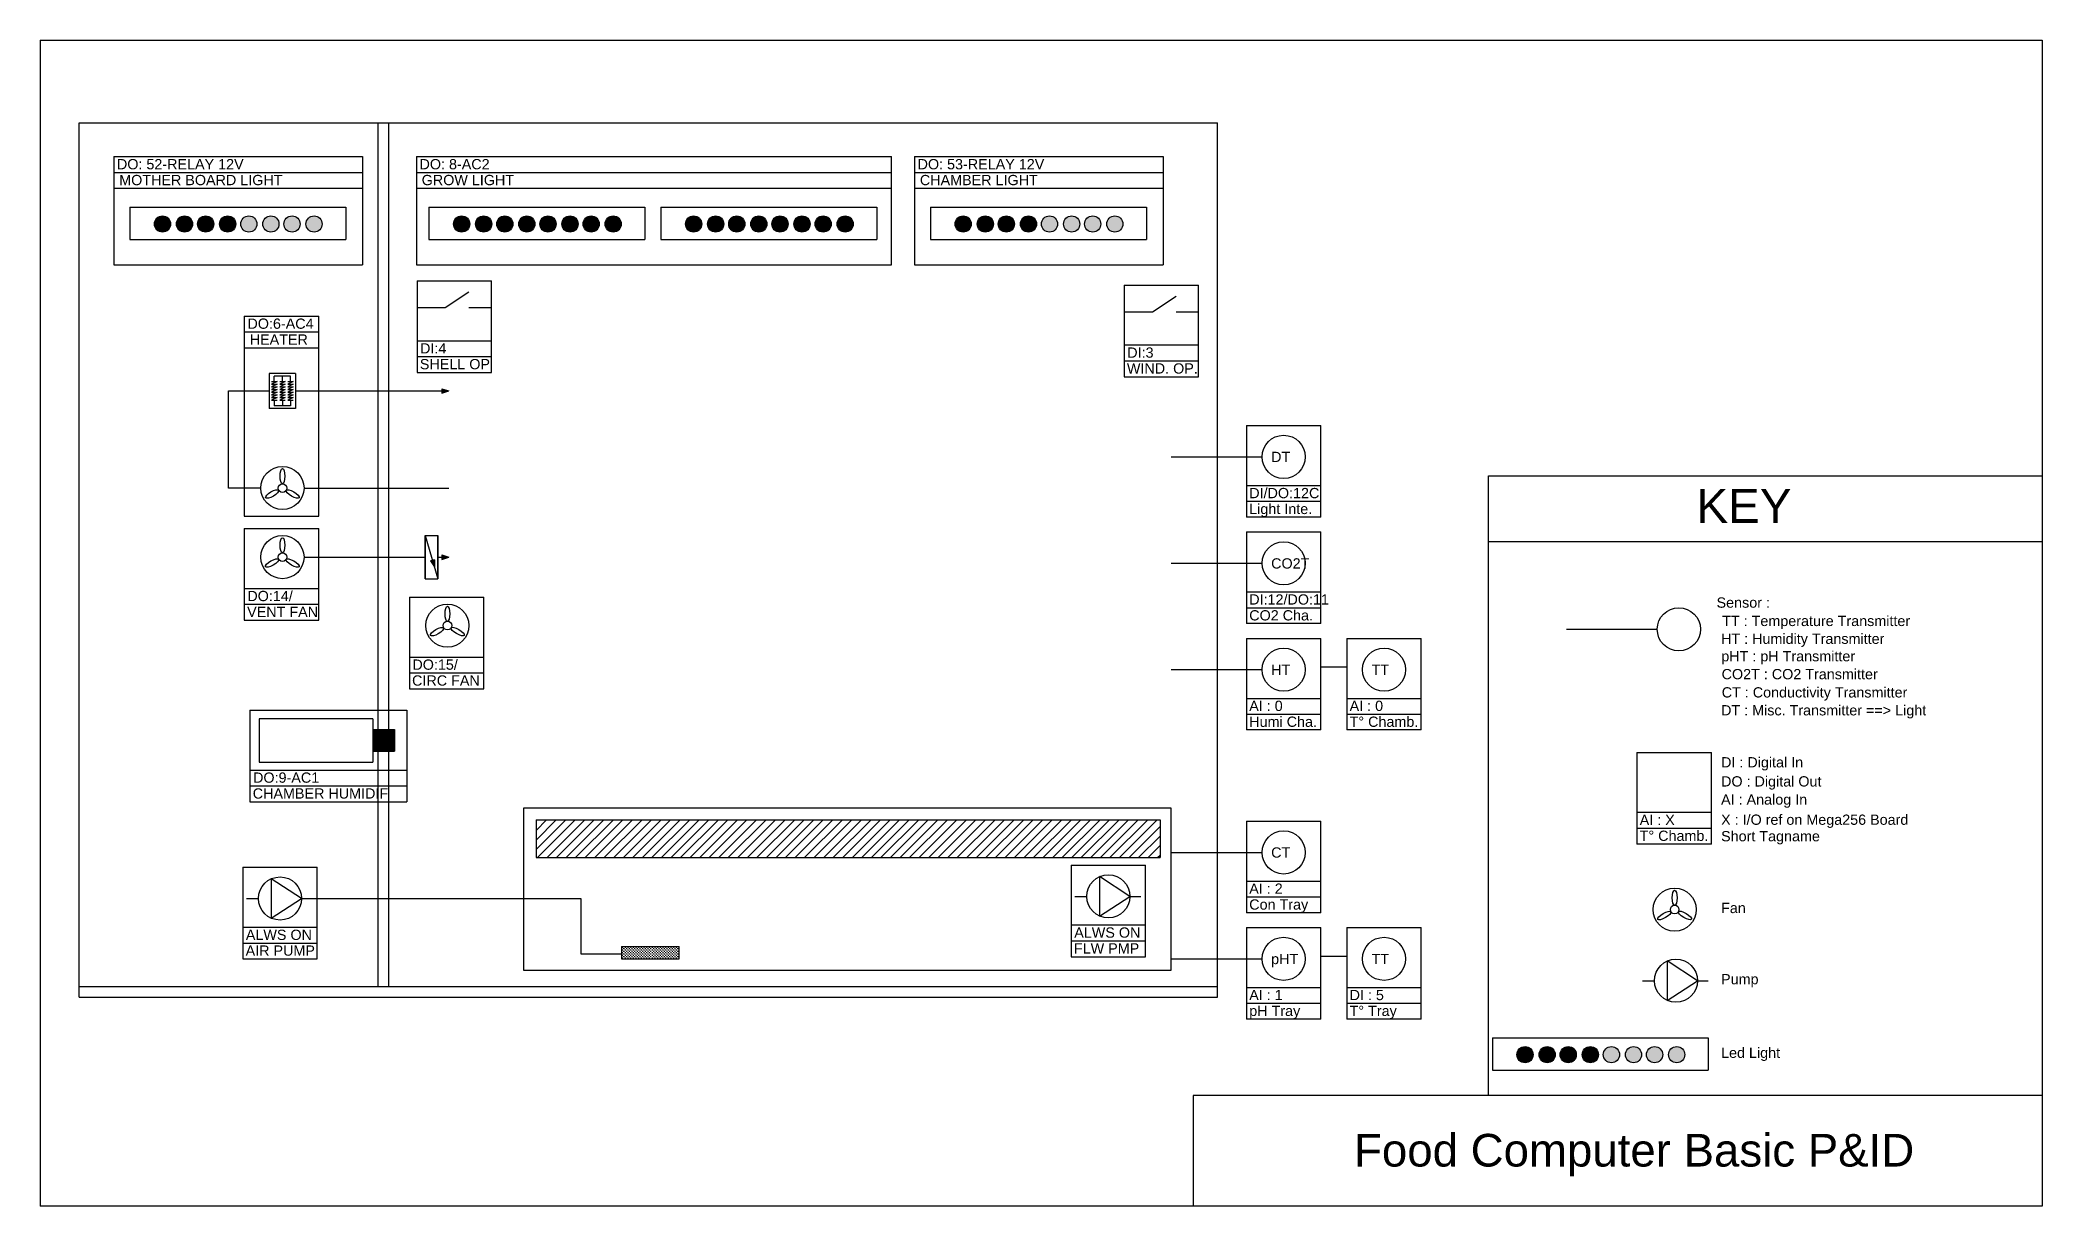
# Model space of a CAD drawing. Header units: inches. Extents: x -323 to 1531, y -354 to 727.
import ezdxf

# ---------------------------------------------------------------- set-up
doc = ezdxf.new("R2010")
doc.units = ezdxf.units.IN
doc.header["$MEASUREMENT"] = 0
for name, color, linetype in [('Dash', 1, 'Continuous'), ('Hydroponic', 3, 'Continuous'), ('MainFrame', 7, 'Continuous')]:
    doc.layers.add(name, color=color, linetype=linetype)
doc.styles.get("Standard").update_dxf_attribs({"font": 'Arial.ttf'})

msp = doc.modelspace()

# ---------------------------------------------------------------- hatches: boundary and pattern name
h = msp.add_hatch(color=256)
h.dxf.hatch_style = 1
h.paths.add_polyline_path([(49.2, 403.6), (49.2, 401.6), (55.5, 401.6)])
h.paths.add_polyline_path([(49.2, 401.6), (49.2, 399.6), (55.5, 401.6)])
h = msp.add_hatch(color=256)
h.dxf.hatch_style = 1
h.paths.add_polyline_path([(42.3, 238.5), (42.4, 245.2), (40.5, 244.6)])
h.paths.add_polyline_path([(42.3, 238.5), (40.5, 244.6), (38.5, 244)])
h = msp.add_hatch(color=256)
h.dxf.hatch_style = 1
h.paths.add_polyline_path([(49.2, 249.6), (49.2, 247.6), (55.5, 247.6)])
h.paths.add_polyline_path([(49.2, 247.6), (49.2, 245.5), (55.5, 247.6)])
at = {"layer": 'Dash'}
h = msp.add_hatch(color=0, dxfattribs=at)
h.dxf.hatch_style = 1
h.paths.add_polyline_path([(-217.2, 556.3, 1), (-202.2, 556.3, 1)])
h.paths.add_polyline_path([(-196.8, 556.3, 1), (-181.8, 556.3, 1)])
h.paths.add_polyline_path([(-177.2, 556.3, 1), (-162.2, 556.3, 1)])
h.paths.add_polyline_path([(-156.8, 556.3, 1), (-141.8, 556.3, 1)])
h.paths.add_polyline_path([(-122.2, 556.3, 1), (-137.2, 556.3, 1)])
h.paths.add_polyline_path([(-101.8, 556.3, 1), (-116.8, 556.3, 1)])
h.paths.add_polyline_path([(-82.2, 556.3, 1), (-97.2, 556.3, 1)])
h.paths.add_polyline_path([(-61.8, 556.3, 1), (-76.8, 556.3, 1)])
h = msp.add_hatch(color=0, dxfattribs=at)
h.dxf.hatch_style = 1
h.paths.add_polyline_path([(-177.2, 556.3, 1), (-162.2, 556.3, 1)])
h.paths.add_polyline_path([(-156.8, 556.3, 1), (-141.8, 556.3, 1)])
h.paths.add_polyline_path([(-122.2, 556.3, 1), (-137.2, 556.3, 1)])
h.paths.add_polyline_path([(-101.8, 556.3, 1), (-116.8, 556.3, 1)])
h.paths.add_polyline_path([(-82.2, 556.3, 1), (-97.2, 556.3, 1)])
h.paths.add_polyline_path([(-61.8, 556.3, 1), (-76.8, 556.3, 1)])
h = msp.add_hatch(color=0, dxfattribs=at)
h.dxf.hatch_style = 1
h.paths.add_polyline_path([(-156.8, 556.3, 1), (-141.8, 556.3, 1)])
h = msp.add_hatch(color=0, dxfattribs=at)
h.dxf.hatch_style = 1
h.paths.add_polyline_path([(524.5, 556.3, 1), (539.5, 556.3, 1)])
h.paths.add_polyline_path([(545, 556.3, 1), (560, 556.3, 1)])
h.paths.add_polyline_path([(564.5, 556.3, 1), (579.5, 556.3, 1)])
h.paths.add_polyline_path([(585, 556.3, 1), (600, 556.3, 1)])
h.paths.add_polyline_path([(619.5, 556.3, 1), (604.5, 556.3, 1)])
h.paths.add_polyline_path([(640, 556.3, 1), (625, 556.3, 1)])
h.paths.add_polyline_path([(659.5, 556.3, 1), (644.5, 556.3, 1)])
h.paths.add_polyline_path([(680, 556.3, 1), (665, 556.3, 1)])
h = msp.add_hatch(color=0, dxfattribs=at)
h.dxf.hatch_style = 1
h.paths.add_polyline_path([(564.5, 556.3, 1), (579.5, 556.3, 1)])
h.paths.add_polyline_path([(585, 556.3, 1), (600, 556.3, 1)])
h.paths.add_polyline_path([(619.5, 556.3, 1), (604.5, 556.3, 1)])
h.paths.add_polyline_path([(640, 556.3, 1), (625, 556.3, 1)])
h.paths.add_polyline_path([(659.5, 556.3, 1), (644.5, 556.3, 1)])
h.paths.add_polyline_path([(680, 556.3, 1), (665, 556.3, 1)])
h = msp.add_hatch(color=0, dxfattribs=at)
h.dxf.hatch_style = 1
h.paths.add_polyline_path([(585, 556.3, 1), (600, 556.3, 1)])
h = msp.add_hatch(color=0, dxfattribs=at)
h.dxf.hatch_style = 1
h.paths.add_polyline_path([(1045, -213.5, 1), (1060, -213.5, 1)])
h.paths.add_polyline_path([(1065.5, -213.5, 1), (1080.5, -213.5, 1)])
h.paths.add_polyline_path([(1085, -213.5, 1), (1100, -213.5, 1)])
h.paths.add_polyline_path([(1105.5, -213.5, 1), (1120.5, -213.5, 1)])
h.paths.add_polyline_path([(1140, -213.5, 1), (1125, -213.5, 1)])
h.paths.add_polyline_path([(1160.5, -213.5, 1), (1145.5, -213.5, 1)])
h.paths.add_polyline_path([(1180, -213.5, 1), (1165, -213.5, 1)])
h.paths.add_polyline_path([(1200.5, -213.5, 1), (1185.5, -213.5, 1)])
h = msp.add_hatch(color=0, dxfattribs=at)
h.dxf.hatch_style = 1
h.paths.add_polyline_path([(1085, -213.5, 1), (1100, -213.5, 1)])
h.paths.add_polyline_path([(1105.5, -213.5, 1), (1120.5, -213.5, 1)])
h.paths.add_polyline_path([(1140, -213.5, 1), (1125, -213.5, 1)])
h.paths.add_polyline_path([(1160.5, -213.5, 1), (1145.5, -213.5, 1)])
h.paths.add_polyline_path([(1180, -213.5, 1), (1165, -213.5, 1)])
h.paths.add_polyline_path([(1200.5, -213.5, 1), (1185.5, -213.5, 1)])
h = msp.add_hatch(color=0, dxfattribs=at)
h.dxf.hatch_style = 1
h.paths.add_polyline_path([(1120.5, -213.5, 1), (1105.5, -213.5, 1)])
at = {"layer": 'Hydroponic'}
h = msp.add_hatch(dxfattribs=at)
h.set_pattern_fill('ANSI31', color=256, scale=50)
h.set_pattern_definition([(45, (-186.168, -160.2675), (-4.419417, 4.419417), [])])
h.paths.add_polyline_path([(714.5, -30.9), (714.5, 4.1), (136.3, 4.1), (136.3, -30.9)])
at = {"layer": 'MainFrame'}
h = msp.add_hatch(color=5, dxfattribs=at)
h.dxf.hatch_style = 1
h.paths.add_polyline_path([(-202.2, 556.3, 1), (-217.2, 556.3, 1)])
h = msp.add_hatch(color=7, dxfattribs=at)
h.dxf.hatch_style = 1
h.paths.add_polyline_path([(-196.8, 556.3, 1), (-181.8, 556.3, 1)])
h = msp.add_hatch(color=5, dxfattribs=at)
h.dxf.hatch_style = 1
h.paths.add_polyline_path([(-162.2, 556.3, 1), (-177.2, 556.3, 1)])
h = msp.add_hatch(color=1, dxfattribs=at)
h.dxf.hatch_style = 1
h.paths.add_polyline_path([(-156.8, 556.3, 1), (-141.8, 556.3, 1)])
h = msp.add_hatch(color=5, dxfattribs=at)
h.dxf.hatch_style = 1
h.paths.add_polyline_path([(74.9, 556.3, 1), (59.9, 556.3, 1)])
h = msp.add_hatch(color=1, dxfattribs=at)
h.dxf.hatch_style = 1
h.paths.add_polyline_path([(80.3, 556.3, 1), (95.3, 556.3, 1)])
h = msp.add_hatch(color=5, dxfattribs=at)
h.dxf.hatch_style = 1
h.paths.add_polyline_path([(114.9, 556.3, 1), (99.9, 556.3, 1)])
h = msp.add_hatch(color=1, dxfattribs=at)
h.dxf.hatch_style = 1
h.paths.add_polyline_path([(120.3, 556.3, 1), (135.3, 556.3, 1)])
h = msp.add_hatch(color=5, dxfattribs=at)
h.dxf.hatch_style = 1
h.paths.add_polyline_path([(154.9, 556.3, 1), (139.9, 556.3, 1)])
h = msp.add_hatch(color=1, dxfattribs=at)
h.dxf.hatch_style = 1
h.paths.add_polyline_path([(160.3, 556.3, 1), (175.3, 556.3, 1)])
h = msp.add_hatch(color=5, dxfattribs=at)
h.dxf.hatch_style = 1
h.paths.add_polyline_path([(194.9, 556.3, 1), (179.9, 556.3, 1)])
h = msp.add_hatch(color=1, dxfattribs=at)
h.dxf.hatch_style = 1
h.paths.add_polyline_path([(200.3, 556.3, 1), (215.3, 556.3, 1)])
h = msp.add_hatch(color=5, dxfattribs=at)
h.dxf.hatch_style = 1
h.paths.add_polyline_path([(289.8, 556.3, 1), (274.8, 556.3, 1)])
h = msp.add_hatch(color=1, dxfattribs=at)
h.dxf.hatch_style = 1
h.paths.add_polyline_path([(295.2, 556.3, 1), (310.2, 556.3, 1)])
h = msp.add_hatch(color=5, dxfattribs=at)
h.dxf.hatch_style = 1
h.paths.add_polyline_path([(329.8, 556.3, 1), (314.8, 556.3, 1)])
h = msp.add_hatch(color=1, dxfattribs=at)
h.dxf.hatch_style = 1
h.paths.add_polyline_path([(335.2, 556.3, 1), (350.2, 556.3, 1)])
h = msp.add_hatch(color=5, dxfattribs=at)
h.dxf.hatch_style = 1
h.paths.add_polyline_path([(369.8, 556.3, 1), (354.8, 556.3, 1)])
h = msp.add_hatch(color=1, dxfattribs=at)
h.dxf.hatch_style = 1
h.paths.add_polyline_path([(375.2, 556.3, 1), (390.2, 556.3, 1)])
h = msp.add_hatch(color=5, dxfattribs=at)
h.dxf.hatch_style = 1
h.paths.add_polyline_path([(409.8, 556.3, 1), (394.8, 556.3, 1)])
h = msp.add_hatch(color=1, dxfattribs=at)
h.dxf.hatch_style = 1
h.paths.add_polyline_path([(415.2, 556.3, 1), (430.2, 556.3, 1)])
h = msp.add_hatch(color=5, dxfattribs=at)
h.dxf.hatch_style = 1
h.paths.add_polyline_path([(539.5, 556.3, 1), (524.5, 556.3, 1)])
h = msp.add_hatch(color=7, dxfattribs=at)
h.dxf.hatch_style = 1
h.paths.add_polyline_path([(545, 556.3, 1), (560, 556.3, 1)])
h = msp.add_hatch(color=5, dxfattribs=at)
h.dxf.hatch_style = 1
h.paths.add_polyline_path([(579.5, 556.3, 1), (564.5, 556.3, 1)])
h = msp.add_hatch(color=1, dxfattribs=at)
h.dxf.hatch_style = 1
h.paths.add_polyline_path([(585, 556.3, 1), (600, 556.3, 1)])
h = msp.add_hatch(color=8, dxfattribs=at)
h.dxf.hatch_style = 1
h.paths.add_polyline_path([(5.3, 87.7), (-14.7, 87.7), (-14.7, 67.7), (5.3, 67.7)])
h = msp.add_hatch(dxfattribs=at)
h.set_pattern_fill('CROSS', color=256, scale=5)
h.paths.add_polyline_path([(269, -113.4), (215.6, -113.4), (215.6, -124.6), (269, -124.6)])
h = msp.add_hatch(color=5, dxfattribs=at)
h.dxf.hatch_style = 1
h.paths.add_polyline_path([(1060, -213.5, 1), (1045, -213.5, 1)])
h = msp.add_hatch(color=7, dxfattribs=at)
h.dxf.hatch_style = 1
h.paths.add_polyline_path([(1065.5, -213.5, 1), (1080.5, -213.5, 1)])
h = msp.add_hatch(color=5, dxfattribs=at)
h.dxf.hatch_style = 1
h.paths.add_polyline_path([(1100, -213.5, 1), (1085, -213.5, 1)])
h = msp.add_hatch(color=1, dxfattribs=at)
h.dxf.hatch_style = 1
h.paths.add_polyline_path([(1105.5, -213.5, 1), (1120.5, -213.5, 1)])

# ---------------------------------------------------------------- linework, layer by layer
for p, q in [((-286.9, -160.3), (-286.9, 650)), ((-10, -150.3), (-10, 650)), ((0, -150.3), (0, 650)), ((-86.6, 417.9), (-110.9, 417.9)), ((-110.9, 417.9), (-110.9, 385.4)), ((-108.6, 410.4), (-103.6, 410.4)), ((-103.6, 410.4), (-108.6, 407.9)), ((-106.1, 410.4), (-106.1, 415.4)), ((-91.1, 415.4), (-106.1, 415.4)), ((-101.1, 410.4), (-96.1, 410.4)), ((-96.1, 410.4), (-101.1, 407.9)), ((-98.6, 410.4), (-98.6, 415.4)), ((-93.6, 410.4), (-88.6, 410.4)), ((-88.6, 410.4), (-93.6, 407.9)), ((-91.1, 410.4), (-91.1, 415.4)), ((-86.6, 417.9), (-86.6, 385.4)), ((-148.6, 311.6), (-148.6, 401.6)), ((-148.6, 401.6), (-110.9, 401.6)), ((-108.6, 407.9), (-103.6, 407.9)), ((-103.6, 407.9), (-108.6, 405.4)), ((-108.6, 405.4), (-103.6, 405.4)), ((-103.6, 405.4), (-108.6, 402.9)), ((-108.6, 402.9), (-103.6, 402.9)), ((-103.6, 402.9), (-108.6, 400.4)), ((-108.6, 400.4), (-103.6, 400.4)), ((-103.6, 400.4), (-108.6, 397.9)), ((-108.6, 397.9), (-103.6, 397.9)), ((-103.6, 397.9), (-108.6, 395.4)), ((-108.6, 395.4), (-103.6, 395.4)), ((-103.6, 395.4), (-108.6, 392.9)), ((-108.6, 392.9), (-103.6, 392.9)), ((-106.1, 392.9), (-106.1, 387.9)), ((-101.1, 407.9), (-96.1, 407.9)), ((-96.1, 407.9), (-101.1, 405.4)), ((-101.1, 405.4), (-96.1, 405.4)), ((-96.1, 405.4), (-101.1, 402.9)), ((-101.1, 402.9), (-96.1, 402.9)), ((-96.1, 402.9), (-101.1, 400.4)), ((-101.1, 400.4), (-96.1, 400.4)), ((-96.1, 400.4), (-101.1, 397.9)), ((-101.1, 397.9), (-96.1, 397.9)), ((-96.1, 397.9), (-101.1, 395.4)), ((-101.1, 395.4), (-96.1, 395.4)), ((-96.1, 395.4), (-101.1, 392.9)), ((-101.1, 392.9), (-96.1, 392.9)), ((-98.6, 392.9), (-98.6, 387.9)), ((-93.6, 407.9), (-88.6, 407.9)), ((-88.6, 407.9), (-93.6, 405.4)), ((-93.6, 405.4), (-88.6, 405.4)), ((-88.6, 405.4), (-93.6, 402.9)), ((-93.6, 402.9), (-88.6, 402.9)), ((-88.6, 402.9), (-93.6, 400.4)), ((-93.6, 400.4), (-88.6, 400.4)), ((-88.6, 400.4), (-93.6, 397.9)), ((-93.6, 397.9), (-88.6, 397.9)), ((-88.6, 397.9), (-93.6, 395.4)), ((-93.6, 395.4), (-88.6, 395.4)), ((-88.6, 395.4), (-93.6, 392.9)), ((-93.6, 392.9), (-88.6, 392.9)), ((-91.1, 392.9), (-91.1, 387.9)), ((-86.6, 401.6), (55.5, 401.6)), ((49.2, 403.6), (55.5, 401.6)), ((49.2, 403.6), (49.2, 399.6)), ((49.2, 399.6), (55.5, 401.6)), ((-86.6, 385.4), (-110.9, 385.4)), ((-91.1, 387.9), (-106.1, 387.9)), ((-118.6, 311.6), (-148.6, 311.6)), ((-78.6, 311.6), (55.5, 311.6)), ((33.5, 247.6), (33.5, 267.6)), ((33.5, 267.6), (33.5, 247.6)), ((33.5, 267.6), (45.5, 267.6)), ((33.5, 267.6), (45.5, 227.6)), ((45.5, 247.6), (45.5, 267.6)), ((45.5, 267.6), (45.5, 247.6)), ((-78.6, 247.6), (33.5, 247.6)), ((33.5, 227.6), (33.5, 247.6)), ((33.5, 247.6), (33.5, 227.6)), ((42.4, 245.2), (38.5, 244)), ((38.5, 244), (42.3, 238.5)), ((42.4, 245.2), (42.3, 238.5)), ((45.5, 227.6), (45.5, 247.6)), ((45.5, 247.6), (45.5, 227.6)), ((45.5, 247.6), (55.5, 247.6)), ((49.2, 249.6), (55.5, 247.6)), ((49.2, 249.6), (49.2, 245.5)), ((49.2, 245.5), (55.5, 247.6)), ((33.5, 227.6), (45.5, 227.6))]:
    msp.add_line(p, q)
for centre, radius in [((828.9, 340.5), 20), ((-98.6, 311.6), 20), ((-98.6, 311.6), 4), ((-98.6, 247.6), 20), ((828.9, 241.9), 20), ((-98.6, 247.6), 4), ((54.2, 184.1), 20), ((54.2, 184.1), 4), ((1195, 180.7), 20), ((828.9, 143.3), 20), ((921.9, 143.3), 20), ((828.9, -26.1), 20), ((-100.8, -68.8), 20), ((666.5, -66.8), 20), ((1191.1, -79.1), 20), ((1191.1, -79.1), 4), ((828.9, -124.7), 20), ((921.9, -124.7), 20), ((1192.3, -145), 20)]:
    msp.add_circle(centre, radius)
for centre, major_axis in [((-98.6, 322.6), (0, -6.99)), ((-108.1, 306.1), (6.05, 3.5)), ((-89.1, 306.1), (-6.05, 3.5)), ((-98.6, 258.6), (0, -6.99)), ((-108.2, 242.1), (6.05, 3.5)), ((-89.1, 242.1), (-6.05, 3.5)), ((54.2, 195), (0, -6.99)), ((44.7, 178.5), (6.05, 3.5)), ((63.7, 178.6), (-6.05, 3.5)), ((1191.1, -68.1), (0, -6.99)), ((1181.6, -84.6), (6.05, 3.5)), ((1200.6, -84.5), (-6.05, 3.5))]:
    msp.add_ellipse(centre, major_axis=major_axis, ratio=0.314283)
at = {"layer": 'Dash'}
for p, q in [((-254.8, 618.8), (-254.8, 518.4)), ((-254.8, 618.8), (-24.4, 618.8)), ((-24.4, 618.8), (-24.4, 518.4)), ((25.5, 618.8), (25.5, 518.4)), ((25.5, 618.8), (465.5, 618.8)), ((465.5, 518.4), (465.5, 618.8)), ((486.9, 618.8), (486.9, 518.4)), ((486.9, 618.8), (717.3, 618.8)), ((717.3, 618.8), (717.3, 518.4)), ((-254.8, 604.1), (-24.4, 604.1)), ((25.5, 604.1), (465.5, 604.1)), ((486.9, 604.1), (717.3, 604.1)), ((-254.8, 589.4), (-24.4, 589.4)), ((25.5, 589.4), (465.5, 589.4)), ((486.9, 589.4), (717.3, 589.4)), ((-254.8, 518.4), (-24.4, 518.4)), ((25.5, 518.4), (465.5, 518.4)), ((26.1, 503.6), (95.1, 503.6)), ((26.1, 503.6), (26.1, 418.8)), ((95.1, 418.8), (95.1, 503.6)), ((486.9, 518.4), (717.3, 518.4)), ((681.2, 499.7), (750.1, 499.7)), ((681.2, 499.7), (681.2, 414.8)), ((750.1, 414.8), (750.1, 499.7)), ((-133.9, 471), (-133.9, 285.4)), ((-133.9, 471), (-64.9, 471)), ((-64.9, 285.4), (-64.9, 471)), ((-133.9, 456.3), (-64.9, 456.3)), ((26.1, 448.1), (95.1, 448.1)), ((-133.9, 441.6), (-64.9, 441.6)), ((26.1, 433.4), (95.1, 433.4)), ((681.2, 444.2), (750.1, 444.2)), ((681.2, 429.5), (750.1, 429.5)), ((26.1, 418.8), (95.1, 418.8)), ((681.2, 414.8), (750.1, 414.8)), ((794.4, 369.5), (794.4, 284.6)), ((794.4, 369.5), (863.4, 369.5)), ((863.4, 284.6), (863.4, 369.5)), ((794.4, 314), (863.4, 314)), ((794.4, 299.3), (863.4, 299.3)), ((-133.9, 285.4), (-64.9, 285.4)), ((863.4, 284.6), (794.4, 284.6)), ((-133.9, 274.1), (-64.9, 274.1)), ((-133.9, 274.1), (-133.9, 189.2)), ((-64.9, 189.2), (-64.9, 274.1)), ((794.4, 270.9), (794.4, 186)), ((794.4, 270.9), (863.4, 270.9)), ((863.4, 186), (863.4, 270.9)), ((-133.9, 218.5), (-64.9, 218.5)), ((19, 210.5), (88, 210.5)), ((19, 210.5), (19, 125.6)), ((88, 125.6), (88, 210.5)), ((794.4, 215.4), (863.4, 215.4)), ((-133.9, 203.9), (-64.9, 203.9)), ((-133.9, 189.2), (-64.9, 189.2)), ((794.4, 200.7), (863.4, 200.7)), ((863.4, 186), (794.4, 186)), ((794.4, 172.3), (794.4, 87.4)), ((794.4, 172.3), (863.4, 172.3)), ((863.4, 87.4), (863.4, 172.3)), ((887.4, 172.3), (887.4, 87.4)), ((887.4, 172.3), (956.4, 172.3)), ((956.4, 87.4), (956.4, 172.3)), ((19, 155), (88, 155)), ((19, 140.3), (88, 140.3)), ((863.4, 145.9), (887.4, 145.9)), ((19, 125.6), (88, 125.6)), ((794.4, 116.7), (863.4, 116.7)), ((887.4, 116.7), (956.4, 116.7)), ((-128.7, 105.8), (16.5, 105.8)), ((-128.7, 105.8), (-128.7, 20.9)), ((16.5, 105.8), (16.5, 20.9)), ((794.4, 102.1), (863.4, 102.1)), ((887.4, 102.1), (956.4, 102.1)), ((863.4, 87.4), (794.4, 87.4)), ((956.4, 87.4), (887.4, 87.4)), ((1156.2, 66.6), (1156.2, -18.3)), ((1156.2, 66.6), (1225.2, 66.6)), ((1225.2, -18.3), (1225.2, 66.6)), ((-128.7, 50.3), (16.5, 50.3)), ((-128.7, 35.6), (16.5, 35.6)), ((-128.7, 20.9), (16.5, 20.9)), ((794.4, 2.9), (794.4, -82)), ((794.4, 2.9), (863.4, 2.9)), ((863.4, -82), (863.4, 2.9)), ((1156.2, 11.1), (1225.2, 11.1)), ((1156.2, -3.6), (1225.2, -3.6)), ((1225.2, -18.3), (1156.2, -18.3)), ((-135.3, -39.9), (-66.3, -39.9)), ((-135.3, -39.9), (-135.3, -124.7)), ((-66.3, -124.7), (-66.3, -39.9)), ((632, -37.8), (701, -37.8)), ((632, -37.8), (632, -122.7)), ((701, -122.7), (701, -37.8)), ((794.4, -52.6), (863.4, -52.6)), ((794.4, -67.3), (863.4, -67.3)), ((863.4, -82), (794.4, -82)), ((-135.3, -95.4), (-66.3, -95.4)), ((-135.3, -110.1), (-66.3, -110.1)), ((632, -93.3), (701, -93.3)), ((632, -108), (701, -108)), ((794.4, -95.7), (794.4, -180.6)), ((794.4, -95.7), (863.4, -95.7)), ((863.4, -180.6), (863.4, -95.7)), ((887.4, -95.7), (887.4, -180.6)), ((887.4, -95.7), (956.4, -95.7)), ((956.4, -180.6), (956.4, -95.7)), ((-135.3, -124.7), (-66.3, -124.7)), ((632, -122.7), (701, -122.7)), ((863.4, -122.1), (887.4, -122.1)), ((794.4, -151.2), (863.4, -151.2)), ((794.4, -165.9), (863.4, -165.9)), ((887.4, -151.2), (956.4, -151.2)), ((887.4, -165.9), (956.4, -165.9)), ((863.4, -180.6), (794.4, -180.6)), ((956.4, -180.6), (887.4, -180.6))]:
    msp.add_line(p, q, dxfattribs=at)
at = {"layer": 'Hydroponic'}
for p, q in [((124.8, 14.9), (124.8, -135.1)), ((724.8, 14.9), (124.8, 14.9)), ((136.3, 4.1), (714.5, 4.1)), ((136.3, 4.1), (136.3, -30.9)), ((714.5, 4.1), (714.5, -30.9)), ((724.8, -135.1), (724.8, 14.9)), ((136.3, -30.9), (714.5, -30.9)), ((124.8, -135.1), (724.8, -135.1))]:
    msp.add_line(p, q, dxfattribs=at)
at = {"layer": 'MainFrame'}
for p, q in [((-323.1, 726.8), (1531.4, 726.8)), ((-323.1, 726.8), (-323.1, -353.8)), ((1531.4, 726.8), (1531.4, -353.8)), ((-286.9, 650), (767.6, 650)), ((767.6, -160.3), (767.6, 650)), ((-240, 571.8), (-40, 571.8)), ((-240, 571.8), (-240, 541.8)), ((-40, 571.8), (-40, 541.8)), ((37.1, 571.8), (237.1, 571.8)), ((37.1, 571.8), (37.1, 541.8)), ((237.1, 571.8), (237.1, 541.8)), ((252, 571.8), (452, 571.8)), ((252, 571.8), (252, 541.8)), ((452, 571.8), (452, 541.8)), ((501.7, 571.8), (701.7, 571.8)), ((501.7, 571.8), (501.7, 541.8)), ((701.7, 571.8), (701.7, 541.8)), ((-240, 541.8), (-40, 541.8)), ((37.1, 541.8), (237.1, 541.8)), ((252, 541.8), (452, 541.8)), ((501.7, 541.8), (701.7, 541.8)), ((52.2, 478.8), (74.2, 493.3)), ((707.3, 474.8), (729.2, 489.3)), ((26.1, 478.8), (52.2, 478.8)), ((74.2, 478.8), (95.1, 478.8)), ((681.2, 474.8), (707.3, 474.8)), ((729.2, 474.8), (750.1, 474.8)), ((724.8, 340.5), (808.9, 340.5)), ((1018.5, -251.4), (1018.5, 323)), ((1018.5, 323), (1531.4, 323)), ((1018.5, 262.1), (1531.4, 262.1)), ((724.8, 241.9), (808.9, 241.9)), ((1090.9, 180.7), (1175, 180.7)), ((724.8, 143.3), (808.9, 143.3)), ((-14.7, 97.7), (-120, 97.7)), ((-120, 97.7), (-120, 57.7)), ((-14.7, 97.7), (-14.7, 57.7)), ((-14.7, 87.7), (5.3, 87.7)), ((5.3, 87.7), (5.3, 67.7)), ((-120, 57.7), (-14.7, 57.7)), ((-14.7, 67.7), (5.3, 67.7)), ((724.8, -26.1), (808.9, -26.1)), ((-80.8, -68.8), (-108.9, -50.5)), ((-108.9, -50.5), (-108.9, -87.1)), ((686.5, -66.8), (658.4, -48.5)), ((658.4, -48.5), (658.4, -85.1)), ((-131.8, -68.8), (-120.8, -68.8)), ((-108.9, -87.1), (-80.8, -68.8)), ((-80.8, -68.8), (-70.9, -68.8)), ((-70.9, -68.8), (177.7, -68.8)), ((177.7, -68.8), (177.7, -120)), ((635.5, -66.8), (646.5, -66.8)), ((658.4, -85.1), (686.5, -66.8)), ((686.5, -66.8), (696.5, -66.8)), ((177.7, -120), (215.6, -120)), ((215.6, -113.4), (215.6, -124.6)), ((215.6, -113.4), (269, -113.4)), ((215.6, -124.6), (269, -124.6)), ((269, -124.6), (269, -113.4)), ((724.8, -124.7), (808.9, -124.7)), ((1212.3, -145), (1184.2, -126.7)), ((1184.2, -126.7), (1184.2, -163.3)), ((1161.3, -145), (1172.3, -145)), ((1184.2, -163.3), (1212.3, -145)), ((1212.3, -145), (1222.2, -145)), ((-286.9, -150.3), (767.6, -150.3)), ((-286.9, -160.3), (767.6, -160.3)), ((1022.2, -198), (1222.2, -198)), ((1022.2, -198), (1022.2, -228)), ((1222.2, -198), (1222.2, -228)), ((1022.2, -228), (1222.2, -228)), ((1531.4, -251.4), (745.2, -251.4)), ((745.2, -251.4), (745.2, -353.8)), ((1531.4, -353.8), (-323.1, -353.8))]:
    msp.add_line(p, q, dxfattribs=at)
for centre in [(-209.7, 556.3), (-189.3, 556.3), (-169.7, 556.3), (-149.3, 556.3), (-129.7, 556.3), (-109.3, 556.3), (-89.7, 556.3), (-69.3, 556.3), (67.4, 556.3), (87.8, 556.3), (107.4, 556.3), (127.8, 556.3), (147.4, 556.3), (167.8, 556.3), (187.4, 556.3), (207.8, 556.3), (282.3, 556.3), (302.7, 556.3), (322.3, 556.3), (342.7, 556.3), (362.3, 556.3), (382.7, 556.3), (402.3, 556.3), (422.7, 556.3), (532, 556.3), (552.5, 556.3), (572, 556.3), (592.5, 556.3), (612, 556.3), (632.5, 556.3), (652, 556.3), (672.5, 556.3), (1052.5, -213.5), (1073, -213.5), (1092.5, -213.5), (1113, -213.5), (1132.5, -213.5), (1153, -213.5), (1172.5, -213.5), (1193, -213.5)]:
    msp.add_circle(centre, 7.5, dxfattribs=at)

# ---------------------------------------------------------------- texts
for s, height, p in [('DO: 52-RELAY 12V', 9.508, (-251.9, 607)), ('DO: 8-AC2', 9.51, (28.4, 607)), ('DO: 53-RELAY 12V', 9.508, (489.8, 607)), ('MOTHER BOARD LIGHT', 9.508, (-249.8, 592.3)), ('GROW LIGHT', 9.51, (30.4, 592.3)), ('CHAMBER LIGHT', 9.508, (491.9, 592.3)), ('DO:6-AC4', 9.51, (-131, 459.2)), ('HEATER', 9.51, (-128.9, 444.5)), ('DI:4', 9.51, (28.9, 436.3)), ('SHELL OP', 9.51, (28.7, 421.7)), ('WIND. OP.', 9.51, (683.7, 417.7)), ('DI:3', 9.51, (684, 432.4)), ('DT', 9.51, (817.3, 335.7)), ('DI/DO:12C', 9.51, (797, 302.2)), ('Light Inte.', 9.508, (797, 287.5)), ('KEY', 31.49, (1211.3, 279.3)), ('CO2T', 9.51, (817.3, 237)), ('DO:14/', 9.51, (-131.1, 206.8)), ('DI:12/DO:11', 9.508, (797, 203.6)), ('Sensor :', 9.51, (1229.9, 200.7)), ('VENT FAN', 9.51, (-131.3, 192.1)), ('CO2 Cha.', 9.51, (797, 188.9)), ('TT : Temperature Transmitter', 9.508, (1235.1, 183.7)), ('HT : Humidity Transmitter', 9.508, (1234.1, 167.2)), ('DO:15/', 9.51, (21.8, 143.2)), ('pHT : pH Transmitter', 9.508, (1234.3, 151)), ('CIRC FAN', 9.51, (21.5, 128.5)), ('HT', 9.51, (817.3, 138.4)), ('TT', 9.51, (910.3, 138.4)), ('CO2T : CO2 Transmitter', 9.508, (1234.6, 134.4)), ('AI : 0', 9.51, (797, 105)), ('AI : 0', 9.51, (890, 105)), ('CT : Conductivity Transmitter', 9.508, (1234.7, 117.5)), ('Humi Cha.', 9.51, (797, 90.3)), ('T° Chamb.', 9.51, (890, 90.3)), ('DT : Misc. Transmitter ==> Light', 9.508, (1234.1, 100.9)), ('DI : Digital In', 9.508, (1234.1, 52.7)), ('DO:9-AC1', 9.51, (-125.8, 38.5)), ('DO : Digital Out', 9.508, (1234.1, 35)), ('CHAMBER HUMIDIF', 9.508, (-126.1, 23.8)), ('AI : Analog In', 9.508, (1234.1, 18.2)), ('AI : X', 9.51, (1158.7, -0.7)), ('X : I/O ref on Mega256 Board', 9.508, (1234.1, -0.5)), ('T° Chamb.', 9.51, (1158.7, -15.4)), ('Short Tagname', 9.508, (1234.1, -15.8)), ('CT', 9.51, (817.3, -30.9)), ('AI : 2', 9.51, (797, -64.4)), ('Con Tray', 9.51, (797, -79.1)), ('Fan', 9.51, (1234.1, -82.3)), ('ALWS ON', 9.51, (-132.5, -107.2)), ('ALWS ON', 9.51, (634.9, -105.1)), ('FLW PMP', 9.51, (634.6, -119.8)), ('AIR PUMP', 9.51, (-132.7, -121.8)), ('pHT', 9.51, (817.3, -129.6)), ('TT', 9.51, (910.3, -129.6)), ('Pump', 9.51, (1234.1, -148.3)), ('AI : 1', 9.51, (797, -163)), ('DI : 5', 9.51, (890, -163)), ('pH Tray', 9.51, (797, -177.7)), ('T° Tray', 9.51, (890, -177.7)), ('Led Light', 9.51, (1234.1, -216.5)), ('Food Computer Basic P&ID', 30.246, (894.1, -317.2))]:
    msp.add_text(s, height=height, dxfattribs=at).set_placement(p)

doc.saveas('drawing.dxf')
